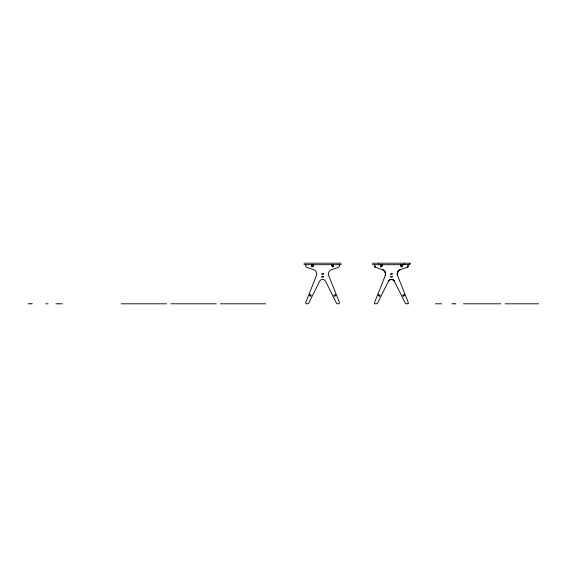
<?xml version="1.0" encoding="UTF-8"?>
<svg xmlns="http://www.w3.org/2000/svg" width="567" height="567" viewBox="0 0 567 567"><rect width="100%" height="100%" fill="white"/><g stroke="black" fill="none" stroke-linecap="round" stroke-linejoin="round"><path stroke-width="0.85" d="M378.671 264.725L378.366 263.194M408.162 303.714L408.162 302.296L397.559 275.59C396.588 273.322 397.906 270.452 400.259 269.715L407.645 267.142L408.169 264.498M408.049 303.806L405.561 303.721L394.341 281.182C393.3 278.794 389.515 278.794 388.466 281.182L377.261 303.699L374.759 303.806M303.962 263.194L341.214 263.194M303.962 264.683L341.214 264.683M311.637 265.547L313.126 265.547M332.049 265.547L333.538 265.547M380.45 265.547L381.945 265.547M400.862 265.547L402.357 265.547M311.637 265.859L313.126 265.859M332.049 265.859L333.538 265.859M380.45 265.859L381.945 265.859M400.862 265.859L402.357 265.859M28.35 303.806L29.484 303.806M29.782 303.806L30.937 303.806M31.235 303.806L32.333 303.806M45.743 303.806L48.131 303.806M55.892 303.806L58.082 303.806M58.295 303.806L62.306 303.806M121.196 303.806L166.648 303.806M170.787 303.806L216.247 303.806M220.386 303.806L265.845 303.806M435.406 303.806L441.813 303.806M451.821 303.806L452.955 303.806M453.253 303.806L454.408 303.806M454.706 303.806L455.804 303.806M463.501 303.806L500.76 303.806M505.119 303.806L538.65 303.806M374.659 303.742L374.659 302.261L385.248 275.59C386.219 273.322 384.908 270.452 382.548 269.715L375.163 267.142L374.638 264.498M384.093 270.629L382.548 269.715A4.472 4.472 0 0 1 385.248 275.59L385.447 272.918L384.263 270.785M404.136 264.725L404.448 263.194M402.357 264.683L402.357 265.618M402.357 265.788L402.357 266.724L400.862 266.724L400.862 265.788M400.862 264.683L400.862 265.618M381.945 264.683L381.945 265.618M381.945 265.788L381.945 266.724L380.45 266.724L380.45 265.788M381.201 264.683L381.201 265.618M381.201 265.788L381.201 266.724M380.45 264.683L380.45 265.618M339.357 264.498L339.357 266.192A1.12 1.12 0 0 1 338.598 267.248L331.44 269.715A4.472 4.472 0 0 0 328.74 275.59L339.328 302.246L339.257 303.799L336.741 303.721L325.522 281.182A3.282 3.282 0 0 0 319.653 281.182L308.434 303.721L305.918 303.799L305.847 302.246L316.436 275.59A4.472 4.472 0 0 0 313.735 269.715L306.577 267.248A1.12 1.12 0 0 1 305.819 266.192L305.819 264.498M333.538 264.683L333.538 265.618M333.538 265.788L333.538 266.724L332.049 266.724L332.049 265.788M332.049 264.683L332.049 265.618M313.126 264.683L313.126 265.618M313.126 265.788L313.126 266.724L311.637 266.724L311.637 265.788M312.382 264.683L312.382 265.618M312.382 265.788L312.382 266.724M311.637 264.683L311.637 265.618M408.169 266.192L407.418 267.248A1.12 1.12 0 0 0 408.169 266.192M397.283 273.365L397.559 275.59A4.472 4.472 0 0 1 400.259 269.715L398.388 270.955L397.283 273.365M309.887 294.656L309.462 295.733L310.851 296.279L311.276 295.209L309.887 294.656M378.706 294.656L378.281 295.733L379.663 296.279L380.088 295.209L378.706 294.656M388.686 280.8L388.466 281.182A3.282 3.282 0 0 1 394.341 281.182C393.356 278.978 389.961 278.751 388.686 280.8M335.288 294.656L333.899 295.209L334.324 296.279L335.714 295.733L335.288 294.656M404.101 294.656L402.719 295.209L403.144 296.279L404.526 295.733L404.101 294.656M410.033 263.194L372.774 263.194L372.774 264.683L410.033 264.683L410.033 263.194M323.332 273.648L321.843 273.648L321.843 274.393L323.332 274.393L323.332 273.648M392.151 273.648L390.656 273.648L390.656 274.393L392.151 274.393L392.151 273.648M323.332 276.427L321.843 276.427L321.843 277.178L323.332 277.178L323.332 276.427M392.151 276.427L390.656 276.427L390.656 277.178L392.151 277.178L392.151 276.427M375.389 267.248L374.638 266.192A1.12 1.12 0 0 0 375.389 267.248"/></g></svg>
